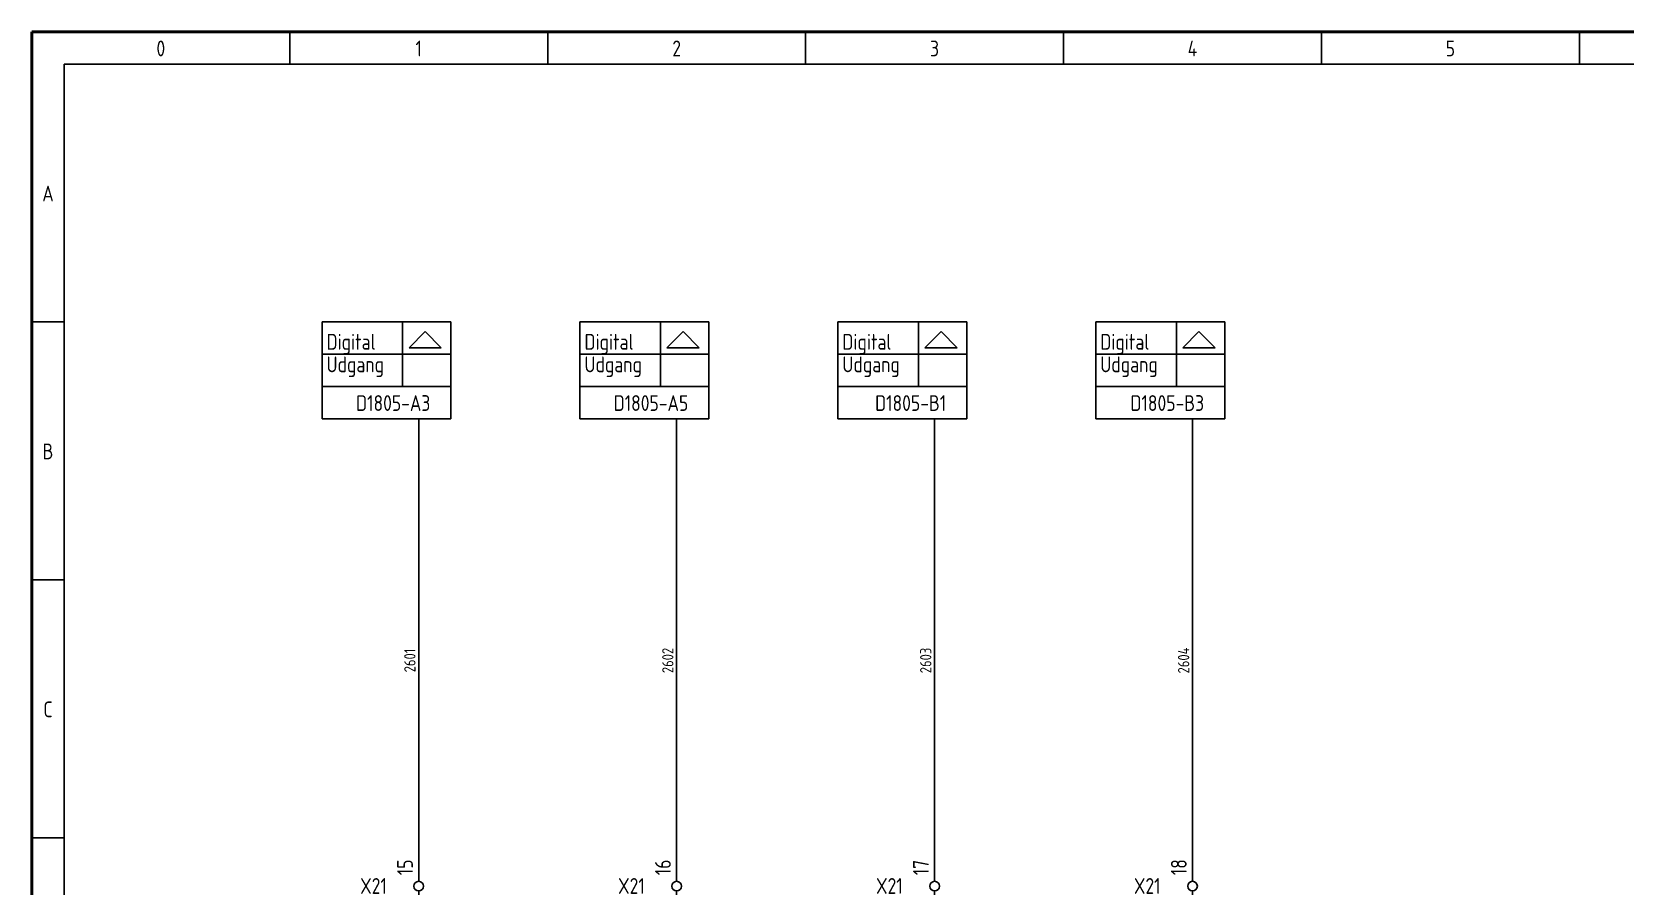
# Model space of a CAD drawing. Header units: millimetres. Extents: x 10 to 410, y 10 to 275.
# Drawn here: x 10 to 257.1, y 142.5 to 275 of the extents above; entities that cross this region are included whole.
import ezdxf
from ezdxf.enums import TextEntityAlignment as Align

# ---------------------------------------------------------------- set-up
doc = ezdxf.new("R2010")
doc.units = ezdxf.units.MM
doc.linetypes.add('Caddy_Solid', pattern=[0])
doc.layers.add('2', color=7, linetype='Continuous')
doc.styles.add('Caddy_Vectorfont1p', font='isocp___.ttf', dxfattribs={"width": 0.9})

# ---------------------------------------------------------------- blocks, each defined once
blk = doc.blocks.new('Blk1')
at = {"linetype": 'Caddy_Solid', "lineweight": 50}
for p, q in [((10, 10), (10, 275)), ((10, 275), (410, 275))]:
    blk.add_line(p, q, dxfattribs=at)
at = {"linetype": 'Caddy_Solid', "lineweight": 25}
for p, q in [((50, 270), (50, 275)), ((90, 270), (90, 275)), ((130, 270), (130, 275)), ((170, 270), (170, 275)), ((210, 270), (210, 275)), ((250, 270), (250, 275)), ((15, 270), (15, 30)), ((15, 270), (405, 270)), ((15, 230), (10, 230)), ((15, 190), (10, 190)), ((15, 150), (10, 150))]:
    blk.add_line(p, q, dxfattribs=at)
at = {"lineweight": 25, "style": 'Caddy_Vectorfont1p', "width": 0.9}
for s, p in [('0', (30, 271.2)), ('1', (70, 271.2)), ('2', (110, 271.2)), ('3', (150, 271.2)), ('4', (190, 271.2)), ('5', (230, 271.2)), ('A', (12.5, 248.7)), ('B', (12.5, 208.7)), ('C', (12.5, 168.7))]:
    blk.add_text(s, height=2.45, dxfattribs=at).set_placement(p, align=Align.CENTER)
blk = doc.blocks.new('Blk7')
at = {"linetype": 'Caddy_Solid', "lineweight": 25}
for p, q in [((55, 230), (75, 230)), ((55, 215), (55, 230)), ((75, 230), (75, 215)), ((75, 215), (55, 215))]:
    blk.add_line(p, q, dxfattribs=at)
blk = doc.blocks.new('Blk6')
at = {"linetype": 'Caddy_Solid', "lineweight": 25}
for p, q in [((67.5, 230), (67.5, 220)), ((71, 228.5), (68.5, 226)), ((73.5, 226), (71, 228.5)), ((55, 225), (75, 225)), ((68.5, 226), (73.5, 226)), ((55, 220), (75, 220)), ((70, 215), (70, 210))]:
    blk.add_line(p, q, dxfattribs=at)
blk.add_blockref('Blk7', (0, 0, 1))
at = {"lineweight": 25, "style": 'Caddy_Vectorfont1p', "width": 0.9}
for s, p in [('Digital', (55.7, 225.7)), ('Udgang', (55.7, 222.2))]:
    blk.add_text(s, height=2.45, dxfattribs=at).set_placement(p)
at = {"lineweight": 25, "style": 'Caddy_Vectorfont1p', "width": 0.9, "flags": 1}
blk.add_attdef('$TAG160010', text='', height=2.45, dxfattribs=at).set_placement((48.46, 220.55), align=Align.RIGHT)
at = {"lineweight": 25, "style": 'Caddy_Vectorfont1p', "width": 0.9}
for tag, p in [('$TAG175100', (71.8, 216.2)), ('$TAG175110', (51.8, 213.7)), ('$TAG175120', (51.8, 210.2)), ('$TAG160500', (48.46, 206.55))]:
    blk.add_attdef(tag, text='', height=2.45, dxfattribs=at).set_placement(p, align=Align.RIGHT)
blk.add_attdef('$TAG175000_00', text='', height=2.45, rotation=90, dxfattribs=at).set_placement((69.05, 210.9), align=Align.RIGHT)
blk = doc.blocks.new('Blk8')
at = {"linetype": 'Caddy_Solid', "lineweight": 25}
for p, q in [((70, 143.25), (70, 145)), ((70, 140), (70, 141.75))]:
    blk.add_line(p, q, dxfattribs=at)
blk.add_circle((70, 142.5), 0.75, dxfattribs=at)
at = {"lineweight": 25, "style": 'Caddy_Vectorfont1p', "width": 0.9, "flags": 1}
blk.add_attdef('$TAG160410', (72.6, 144.2), '', height=2.45, rotation=90, dxfattribs=at)
at = {"layer": '2', "lineweight": 25, "style": 'Caddy_Vectorfont1p', "width": 0.9}
blk.add_attdef('$TAG160400', (69.1, 144.2), '', height=2.45, rotation=90, dxfattribs=at)
at = {"layer": '2', "lineweight": 25, "style": 'Caddy_Vectorfont1p', "width": 0.9, "flags": 1}
for tag, p in [('$TAG140020', (65.05, 148.3)), ('$TAG140050', (65.05, 144.8)), ('$TAG160030', (65.05, 137.8)), ('$TAG160040', (65.05, 132.8))]:
    blk.add_attdef(tag, text='', height=2.45, dxfattribs=at).set_placement(p, align=Align.RIGHT)
at = {"layer": '2', "lineweight": 25, "style": 'Caddy_Vectorfont1p', "width": 0.9}
blk.add_attdef('$TAG160010', text='', height=2.45, dxfattribs=at).set_placement((65.05, 141.3), align=Align.RIGHT)
blk = doc.blocks.new('Blk14')
at = {"linetype": 'Caddy_Solid', "lineweight": 25}
for p, q in [((95, 230), (115, 230)), ((95, 215), (95, 230)), ((115, 230), (115, 215)), ((115, 215), (95, 215))]:
    blk.add_line(p, q, dxfattribs=at)
blk = doc.blocks.new('Blk13')
at = {"linetype": 'Caddy_Solid', "lineweight": 25}
for p, q in [((107.5, 230), (107.5, 220)), ((111, 228.5), (108.5, 226)), ((113.5, 226), (111, 228.5)), ((95, 225), (115, 225)), ((108.5, 226), (113.5, 226)), ((95, 220), (115, 220)), ((110, 215), (110, 210))]:
    blk.add_line(p, q, dxfattribs=at)
blk.add_blockref('Blk14', (0, 0, 1))
at = {"lineweight": 25, "style": 'Caddy_Vectorfont1p', "width": 0.9}
for s, p in [('Digital', (95.7, 225.7)), ('Udgang', (95.7, 222.2))]:
    blk.add_text(s, height=2.45, dxfattribs=at).set_placement(p)
at = {"lineweight": 25, "style": 'Caddy_Vectorfont1p', "width": 0.9, "flags": 1}
blk.add_attdef('$TAG160010', text='', height=2.45, dxfattribs=at).set_placement((88.46, 220.55), align=Align.RIGHT)
at = {"lineweight": 25, "style": 'Caddy_Vectorfont1p', "width": 0.9}
for tag, p in [('$TAG175100', (111.8, 216.2)), ('$TAG175110', (91.8, 213.7)), ('$TAG175120', (91.8, 210.2)), ('$TAG160500', (88.46, 206.55))]:
    blk.add_attdef(tag, text='', height=2.45, dxfattribs=at).set_placement(p, align=Align.RIGHT)
blk.add_attdef('$TAG175000_00', text='', height=2.45, rotation=90, dxfattribs=at).set_placement((109.05, 210.9), align=Align.RIGHT)
blk = doc.blocks.new('Blk15')
at = {"linetype": 'Caddy_Solid', "lineweight": 25}
for p, q in [((110, 143.25), (110, 145)), ((110, 140), (110, 141.75))]:
    blk.add_line(p, q, dxfattribs=at)
blk.add_circle((110, 142.5), 0.75, dxfattribs=at)
at = {"lineweight": 25, "style": 'Caddy_Vectorfont1p', "width": 0.9, "flags": 1}
blk.add_attdef('$TAG160410', (112.6, 144.2), '', height=2.45, rotation=90, dxfattribs=at)
at = {"layer": '2', "lineweight": 25, "style": 'Caddy_Vectorfont1p', "width": 0.9}
blk.add_attdef('$TAG160400', (109.1, 144.2), '', height=2.45, rotation=90, dxfattribs=at)
at = {"layer": '2', "lineweight": 25, "style": 'Caddy_Vectorfont1p', "width": 0.9, "flags": 1}
for tag, p in [('$TAG140020', (105.05, 148.3)), ('$TAG140050', (105.05, 144.8)), ('$TAG160030', (105.05, 137.8)), ('$TAG160040', (105.05, 132.8))]:
    blk.add_attdef(tag, text='', height=2.45, dxfattribs=at).set_placement(p, align=Align.RIGHT)
at = {"layer": '2', "lineweight": 25, "style": 'Caddy_Vectorfont1p', "width": 0.9}
blk.add_attdef('$TAG160010', text='', height=2.45, dxfattribs=at).set_placement((105.05, 141.3), align=Align.RIGHT)
blk = doc.blocks.new('Blk21')
at = {"linetype": 'Caddy_Solid', "lineweight": 25}
for p, q in [((135, 230), (155, 230)), ((135, 215), (135, 230)), ((155, 230), (155, 215)), ((155, 215), (135, 215))]:
    blk.add_line(p, q, dxfattribs=at)
blk = doc.blocks.new('Blk20')
at = {"linetype": 'Caddy_Solid', "lineweight": 25}
for p, q in [((147.5, 230), (147.5, 220)), ((151, 228.5), (148.5, 226)), ((153.5, 226), (151, 228.5)), ((135, 225), (155, 225)), ((148.5, 226), (153.5, 226)), ((135, 220), (155, 220)), ((150, 215), (150, 210))]:
    blk.add_line(p, q, dxfattribs=at)
blk.add_blockref('Blk21', (0, 0, 1))
at = {"lineweight": 25, "style": 'Caddy_Vectorfont1p', "width": 0.9}
for s, p in [('Digital', (135.7, 225.7)), ('Udgang', (135.7, 222.2))]:
    blk.add_text(s, height=2.45, dxfattribs=at).set_placement(p)
at = {"lineweight": 25, "style": 'Caddy_Vectorfont1p', "width": 0.9, "flags": 1}
blk.add_attdef('$TAG160010', text='', height=2.45, dxfattribs=at).set_placement((128.46, 220.55), align=Align.RIGHT)
at = {"lineweight": 25, "style": 'Caddy_Vectorfont1p', "width": 0.9}
for tag, p in [('$TAG175100', (151.8, 216.2)), ('$TAG175110', (131.8, 213.7)), ('$TAG175120', (131.8, 210.2)), ('$TAG160500', (128.46, 206.55))]:
    blk.add_attdef(tag, text='', height=2.45, dxfattribs=at).set_placement(p, align=Align.RIGHT)
blk.add_attdef('$TAG175000_00', text='', height=2.45, rotation=90, dxfattribs=at).set_placement((149.05, 210.9), align=Align.RIGHT)
blk = doc.blocks.new('Blk22')
at = {"linetype": 'Caddy_Solid', "lineweight": 25}
for p, q in [((150, 143.25), (150, 145)), ((150, 140), (150, 141.75))]:
    blk.add_line(p, q, dxfattribs=at)
blk.add_circle((150, 142.5), 0.75, dxfattribs=at)
at = {"lineweight": 25, "style": 'Caddy_Vectorfont1p', "width": 0.9, "flags": 1}
blk.add_attdef('$TAG160410', (152.6, 144.2), '', height=2.45, rotation=90, dxfattribs=at)
at = {"layer": '2', "lineweight": 25, "style": 'Caddy_Vectorfont1p', "width": 0.9}
blk.add_attdef('$TAG160400', (149.1, 144.2), '', height=2.45, rotation=90, dxfattribs=at)
at = {"layer": '2', "lineweight": 25, "style": 'Caddy_Vectorfont1p', "width": 0.9, "flags": 1}
for tag, p in [('$TAG140020', (145.05, 148.3)), ('$TAG140050', (145.05, 144.8)), ('$TAG160030', (145.05, 137.8)), ('$TAG160040', (145.05, 132.8))]:
    blk.add_attdef(tag, text='', height=2.45, dxfattribs=at).set_placement(p, align=Align.RIGHT)
at = {"layer": '2', "lineweight": 25, "style": 'Caddy_Vectorfont1p', "width": 0.9}
blk.add_attdef('$TAG160010', text='', height=2.45, dxfattribs=at).set_placement((145.05, 141.3), align=Align.RIGHT)
blk = doc.blocks.new('Blk28')
at = {"linetype": 'Caddy_Solid', "lineweight": 25}
for p, q in [((175, 230), (195, 230)), ((175, 215), (175, 230)), ((195, 230), (195, 215)), ((195, 215), (175, 215))]:
    blk.add_line(p, q, dxfattribs=at)
blk = doc.blocks.new('Blk27')
at = {"linetype": 'Caddy_Solid', "lineweight": 25}
for p, q in [((187.5, 230), (187.5, 220)), ((191, 228.5), (188.5, 226)), ((193.5, 226), (191, 228.5)), ((175, 225), (195, 225)), ((188.5, 226), (193.5, 226)), ((175, 220), (195, 220)), ((190, 215), (190, 210))]:
    blk.add_line(p, q, dxfattribs=at)
blk.add_blockref('Blk28', (0, 0, 1))
at = {"lineweight": 25, "style": 'Caddy_Vectorfont1p', "width": 0.9}
for s, p in [('Digital', (175.7, 225.7)), ('Udgang', (175.7, 222.2))]:
    blk.add_text(s, height=2.45, dxfattribs=at).set_placement(p)
at = {"lineweight": 25, "style": 'Caddy_Vectorfont1p', "width": 0.9, "flags": 1}
blk.add_attdef('$TAG160010', text='', height=2.45, dxfattribs=at).set_placement((168.46, 220.55), align=Align.RIGHT)
at = {"lineweight": 25, "style": 'Caddy_Vectorfont1p', "width": 0.9}
for tag, p in [('$TAG175100', (191.8, 216.2)), ('$TAG175110', (171.8, 213.7)), ('$TAG175120', (171.8, 210.2)), ('$TAG160500', (168.46, 206.55))]:
    blk.add_attdef(tag, text='', height=2.45, dxfattribs=at).set_placement(p, align=Align.RIGHT)
blk.add_attdef('$TAG175000_00', text='', height=2.45, rotation=90, dxfattribs=at).set_placement((189.05, 210.9), align=Align.RIGHT)
blk = doc.blocks.new('Blk29')
at = {"linetype": 'Caddy_Solid', "lineweight": 25}
for p, q in [((190, 143.25), (190, 145)), ((190, 140), (190, 141.75))]:
    blk.add_line(p, q, dxfattribs=at)
blk.add_circle((190, 142.5), 0.75, dxfattribs=at)
at = {"lineweight": 25, "style": 'Caddy_Vectorfont1p', "width": 0.9, "flags": 1}
blk.add_attdef('$TAG160410', (192.6, 144.2), '', height=2.45, rotation=90, dxfattribs=at)
at = {"layer": '2', "lineweight": 25, "style": 'Caddy_Vectorfont1p', "width": 0.9}
blk.add_attdef('$TAG160400', (189.1, 144.2), '', height=2.45, rotation=90, dxfattribs=at)
at = {"layer": '2', "lineweight": 25, "style": 'Caddy_Vectorfont1p', "width": 0.9, "flags": 1}
for tag, p in [('$TAG140020', (185.05, 148.3)), ('$TAG140050', (185.05, 144.8)), ('$TAG160030', (185.05, 137.8)), ('$TAG160040', (185.05, 132.8))]:
    blk.add_attdef(tag, text='', height=2.45, dxfattribs=at).set_placement(p, align=Align.RIGHT)
at = {"layer": '2', "lineweight": 25, "style": 'Caddy_Vectorfont1p', "width": 0.9}
blk.add_attdef('$TAG160010', text='', height=2.45, dxfattribs=at).set_placement((185.05, 141.3), align=Align.RIGHT)

msp = doc.modelspace()

# ---------------------------------------------------------------- linework, layer by layer
at = {"linetype": 'Caddy_Solid', "lineweight": 25}
for p, q in [((70, 145), (70, 210)), ((110, 145), (110, 210)), ((150, 145), (150, 210)), ((190, 145), (190, 210)), ((70, 145), (70, 145)), ((110, 145), (110, 145)), ((150, 145), (150, 145)), ((190, 145), (190, 145))]:
    msp.add_line(p, q, dxfattribs=at)

# ---------------------------------------------------------------- block references
msp.add_blockref('Blk1', (0, 0, 1))
ref = msp.add_blockref('Blk6', (0, 0, 1))
ref.add_attrib('$TAG175100', 'D1805-A3', dxfattribs={"lineweight": 25, "height": 2.45, "style": 'Caddy_Vectorfont1p', "width": 0.9}).set_placement((71.8, 216.2), align=Align.RIGHT)
ref = msp.add_blockref('Blk13', (0, 0, 1))
ref.add_attrib('$TAG175100', 'D1805-A5', dxfattribs={"lineweight": 25, "height": 2.45, "style": 'Caddy_Vectorfont1p', "width": 0.9}).set_placement((111.8, 216.2), align=Align.RIGHT)
ref = msp.add_blockref('Blk20', (0, 0, 1))
ref.add_attrib('$TAG175100', 'D1805-B1', dxfattribs={"lineweight": 25, "height": 2.45, "style": 'Caddy_Vectorfont1p', "width": 0.9}).set_placement((151.8, 216.2), align=Align.RIGHT)
ref = msp.add_blockref('Blk27', (0, 0, 1))
ref.add_attrib('$TAG175100', 'D1805-B3', dxfattribs={"lineweight": 25, "height": 2.45, "style": 'Caddy_Vectorfont1p', "width": 0.9}).set_placement((191.8, 216.2), align=Align.RIGHT)
ref = msp.add_blockref('Blk8', (0, 0, 1))
ref.add_attrib('$TAG160010', 'X21', dxfattribs={"layer": '2', "lineweight": 25, "height": 2.45, "style": 'Caddy_Vectorfont1p', "width": 0.9}).set_placement((65.05, 141.3), align=Align.RIGHT)
ref.add_attrib('$TAG160400', '15', (69.1, 144.2), dxfattribs={"layer": '2', "lineweight": 25, "height": 2.45, "rotation": 90, "style": 'Caddy_Vectorfont1p', "width": 0.9})
ref = msp.add_blockref('Blk15', (0, 0, 1))
ref.add_attrib('$TAG160010', 'X21', dxfattribs={"layer": '2', "lineweight": 25, "height": 2.45, "style": 'Caddy_Vectorfont1p', "width": 0.9}).set_placement((105.05, 141.3), align=Align.RIGHT)
ref.add_attrib('$TAG160400', '16', (109.1, 144.2), dxfattribs={"layer": '2', "lineweight": 25, "height": 2.45, "rotation": 90, "style": 'Caddy_Vectorfont1p', "width": 0.9})
ref = msp.add_blockref('Blk22', (0, 0, 1))
ref.add_attrib('$TAG160010', 'X21', dxfattribs={"layer": '2', "lineweight": 25, "height": 2.45, "style": 'Caddy_Vectorfont1p', "width": 0.9}).set_placement((145.05, 141.3), align=Align.RIGHT)
ref.add_attrib('$TAG160400', '17', (149.1, 144.2), dxfattribs={"layer": '2', "lineweight": 25, "height": 2.45, "rotation": 90, "style": 'Caddy_Vectorfont1p', "width": 0.9})
ref = msp.add_blockref('Blk29', (0, 0, 1))
ref.add_attrib('$TAG160010', 'X21', dxfattribs={"layer": '2', "lineweight": 25, "height": 2.45, "style": 'Caddy_Vectorfont1p', "width": 0.9}).set_placement((185.05, 141.3), align=Align.RIGHT)
ref.add_attrib('$TAG160400', '18', (189.1, 144.2), dxfattribs={"layer": '2', "lineweight": 25, "height": 2.45, "rotation": 90, "style": 'Caddy_Vectorfont1p', "width": 0.9})

# ---------------------------------------------------------------- texts
at = {"lineweight": 25, "style": 'Caddy_Vectorfont1p', "width": 0.9}
for s, p in [('2601', (69.5, 177.5)), ('2602', (109.5, 177.5)), ('2603', (149.5, 177.5)), ('2604', (189.5, 177.5))]:
    msp.add_text(s, height=1.75, rotation=90, dxfattribs=at).set_placement(p, align=Align.CENTER)

doc.saveas('drawing.dxf')
